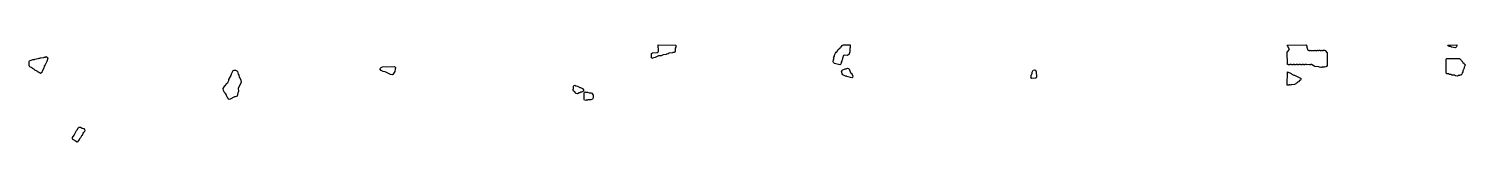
# Model space of a CAD drawing. Header units: millimetres. Extents: x 0 to 3073, y 0 to 207.
import ezdxf

# ---------------------------------------------------------------- set-up
doc = ezdxf.new("R2010")
doc.units = ezdxf.units.MM
doc.layers.add('C', color=7, linetype='Continuous')

msp = doc.modelspace()

# ---------------------------------------------------------------- linework, layer by layer
at = {"layer": 'C'}
for points in [[(1332.2, 179.7), (1332.2, 189.1), (1334.7, 190.9), (1344.7, 191.6), (1346.5, 192.7), (1347.2, 194.1), (1347.2, 200.4), (1346.4, 201.1), (1346.8, 207.4), (1384.5, 207), (1384.5, 202.6), (1383.1, 200.4), (1383.1, 194), (1382, 192.2), (1380.5, 191.4), (1377.7, 191.4), (1377, 190.7), (1369.8, 190), (1367.7, 188.6), (1364.1, 187.9), (1363.4, 187.2), (1356.9, 186.4), (1352.6, 184.3), (1346.9, 184.3), (1339.8, 180.7), (1334.1, 179.3), (1333.3, 178.5), (1332.2, 179.7)], [(1724, 167.9), (1721.5, 169.7), (1720.7, 171.2), (1721.5, 176.2), (1722.2, 176.9), (1722.2, 179), (1721.4, 179.7), (1723.6, 183.4), (1723.6, 185.5), (1725.8, 189.8), (1727.6, 192.3), (1729.3, 193.4), (1730.8, 197), (1735.8, 201.2), (1736.8, 203), (1739, 203.8), (1740.4, 205.9), (1743.3, 207.4), (1757, 207.4), (1757.4, 201.1), (1756.7, 200.4), (1756.7, 191.9), (1755.9, 191.1), (1755.2, 187.5), (1751.2, 185), (1744.8, 185.7), (1743.1, 184.7), (1740.9, 179), (1740.9, 176.9), (1739.5, 174), (1739.5, 172.6), (1738.1, 170.4), (1738.1, 168.3), (1736.3, 165.7), (1734.8, 165), (1724, 167.9)], [(2761.5, 159.7), (2759.7, 160.7), (2751.2, 161.4), (2744, 165.7), (2742.7, 165.7), (2741.9, 165), (2740.4, 165), (2739.7, 165.7), (2734, 165), (2733.3, 165.7), (2729.8, 165.7), (2729.1, 165), (2727.6, 165), (2726.9, 165.7), (2724.1, 165.7), (2723.4, 165), (2721.2, 165), (2720.4, 165.7), (2716.9, 165.7), (2716.2, 165), (2714.7, 165), (2714, 165.7), (2711.2, 165.7), (2710.5, 165), (2708.3, 165), (2707.6, 165.7), (2704.8, 165.7), (2704.1, 165), (2701.9, 165), (2701.2, 165.7), (2697.7, 165.7), (2696.9, 165), (2694.7, 165), (2694, 165.7), (2692.5, 165.7), (2692.2, 191.9), (2697.1, 197.6), (2692.1, 207), (2732, 207.4), (2733.8, 204.8), (2733.8, 202.6), (2735.2, 200.5), (2735.9, 197), (2738.4, 195.2), (2740.4, 195.2), (2741.2, 196), (2741.9, 195.2), (2745.5, 195.2), (2746.2, 194.5), (2746.9, 195.2), (2750.4, 195.2), (2751.2, 196), (2751.9, 195.2), (2755.5, 195.2), (2756.9, 195.9), (2757.7, 195.2), (2759.7, 195.2), (2760.4, 195.9), (2761.9, 195.9), (2762.7, 195.2), (2765.5, 195.2), (2766.9, 195.9), (2767.7, 195.2), (2769, 195.2), (2769.7, 195.9), (2771.9, 195.9), (2773.4, 195.2), (2777.4, 190.5), (2777.4, 163.3), (2776.3, 161.5), (2773.3, 160), (2771.2, 160.7), (2770.5, 160), (2766.9, 160), (2766.2, 159.3), (2764.8, 160), (2764.1, 159.3), (2761.5, 159.7)], [(3043.3, 202.9), (3041.2, 204.3), (3038.3, 204.3), (3036.5, 205.4), (3035.7, 207), (3054.8, 207.4), (3055.2, 205.5), (3053.8, 202.5), (3051.9, 201.4), (3043.3, 202.9)], [(21.1, 149.3), (19, 150), (18.3, 151.5), (13.3, 153.6), (12.5, 155), (8.3, 157.2), (7.5, 158.6), (2.5, 160.7), (1.8, 162.2), (0.8, 162.5), (0, 164.1), (0.7, 164.8), (0.7, 171.9), (1.8, 173.8), (9, 176.6), (12.6, 176.6), (13.3, 177.3), (20.4, 178.1), (22.6, 179.5), (24.7, 179.5), (25.4, 180.2), (32.6, 180.9), (33.3, 181.6), (36.2, 181.6), (37.6, 182.4), (40.2, 180.5), (40.9, 179), (38.8, 171.9), (35.2, 164.7), (33.1, 161.9), (32.4, 157.6), (28.8, 151.1), (28.1, 148.3), (25.5, 146.4), (21.1, 149.3)], [(428.7, 91.1), (426.5, 92.5), (425.7, 94.7), (424.3, 96.1), (421.5, 103.3), (419.3, 104.7), (416.5, 110.4), (415.7, 114.1), (419.3, 119.8), (420.8, 120.5), (422.2, 124.1), (425.8, 127), (427.9, 131.2), (427.9, 133.4), (432.9, 141.9), (433.6, 145.5), (437.2, 152.7), (439, 153.8), (442.6, 153.8), (445.5, 152.3), (446.6, 150.5), (448.1, 144.8), (449.5, 142.6), (450.2, 138.4), (452.4, 135.5), (453.8, 131.9), (454.5, 126.9), (448.1, 115.4), (448.8, 108.3), (447.4, 105.4), (445.9, 98.3), (441.9, 96.4), (440.5, 96.4), (431.2, 91.4), (428.7, 91.1)], [(774, 144.3), (762.6, 150), (758.3, 150.7), (754, 152.9), (751.4, 156.2), (752.2, 157.7), (754, 159.5), (756.9, 160.9), (781.9, 161.6), (783.4, 160.9), (784.5, 159.1), (784.5, 156.9), (783.8, 156.1), (783.1, 150.4), (779.1, 144.3), (777.6, 143.6), (774, 144.3)], [(1750.4, 140), (1749.7, 140.7), (1747.6, 140.7), (1741.8, 143.6), (1740, 145.4), (1739.3, 149), (1738.6, 149.7), (1740, 153.4), (1746.9, 156.6), (1749, 156.6), (1751.2, 158.1), (1754.1, 157.3), (1758.8, 147), (1760.2, 146.3), (1761.6, 144.1), (1763.1, 140.5), (1762, 137.9), (1760.5, 137.1), (1750.4, 140)], [(2145.8, 135.4), (2144.3, 136.1), (2143.6, 137.6), (2144.3, 138.4), (2144.3, 141.9), (2146.5, 146.9), (2146.5, 149.1), (2149, 153.8), (2151.9, 154.5), (2153.8, 153.4), (2155.2, 149.8), (2155.9, 139), (2154.8, 137.2), (2153.4, 136.4), (2145.8, 135.4)], [(3051.9, 141.4), (3049.7, 142.9), (3044.7, 142.9), (3042.6, 144.3), (3039, 144.3), (3036.9, 145.7), (3033.3, 145.7), (3032.2, 146.9), (3032.2, 176.9), (3033.3, 178.1), (3038.3, 178.1), (3039.8, 178.8), (3040.5, 178.1), (3044, 178.1), (3045.5, 178.8), (3046.2, 178.1), (3050.5, 178.1), (3051.9, 178.8), (3052.7, 178.1), (3056.2, 178.1), (3057.6, 178.8), (3058.4, 178.1), (3060.5, 178.1), (3065.2, 174.1), (3065.6, 173), (3066.6, 172.7), (3068.1, 169.8), (3070.9, 167.7), (3071.3, 166.6), (3072.3, 166.3), (3073.1, 164), (3070.9, 159.7), (3070.9, 157.6), (3068.1, 151.9), (3068.1, 149.7), (3066.6, 147.6), (3065.9, 144.7), (3063.4, 142.9), (3061.2, 142.9), (3060.5, 142.2), (3058.4, 142.2), (3056.2, 140.7), (3051.9, 141.4)], [(2692.2, 121.8), (2692.5, 150.3), (2700.5, 146.6), (2702, 145.2), (2706.2, 143.1), (2707.6, 143.1), (2720.5, 136.6), (2721.7, 134.8), (2720.6, 132.2), (2718.4, 131.5), (2716.3, 128.6), (2714.1, 127.9), (2713.4, 126.5), (2711.3, 125.7), (2710.6, 124.3), (2707.6, 122.9), (2700.5, 122.2), (2699.8, 121.4), (2698.3, 122.2), (2696.2, 122.2), (2695.5, 121.4), (2692.2, 121.8)], [(1171.1, 103.6), (1167.6, 107.9), (1165.8, 109), (1165, 110.4), (1165, 112.7), (1165.7, 113.4), (1165.7, 119.1), (1166.8, 120.9), (1168.3, 121.7), (1170.5, 120.2), (1174.1, 119.5), (1179.1, 116.6), (1180.5, 116.6), (1184.8, 114.5), (1186.7, 111.2), (1186.7, 109.7), (1185.5, 107.9), (1182.6, 106.4), (1181.2, 106.4), (1179.1, 105), (1177.6, 105), (1174.1, 102.9), (1171.1, 103.6)], [(1188.6, 89.7), (1187.9, 91.2), (1187.9, 104.8), (1188.6, 106.3), (1190.5, 107.4), (1191.2, 106.6), (1195.5, 106.6), (1199.1, 105.2), (1203.4, 105.2), (1204.8, 104.5), (1207.4, 99.8), (1207.4, 94.7), (1205.9, 91.8), (1202.6, 90), (1196.2, 90), (1195.5, 89.3), (1192.7, 89.3), (1191.9, 88.6), (1188.6, 89.7)], [(99.7, 1.5), (98.3, 3.6), (94.3, 5.4), (93.6, 6.9), (93.6, 9.8), (97.2, 14.8), (102.2, 24.8), (104.3, 27), (105.8, 30.5), (107.6, 31.6), (110.5, 31.6), (114.1, 29.5), (117.7, 28.8), (119.5, 26.9), (120.2, 24), (118.8, 21.1), (116.6, 19.7), (114.5, 14), (113.1, 13.2), (110.9, 9), (108.8, 6.8), (107.3, 3.3), (105.9, 2.5), (104.8, 0.7), (103.3, 0), (99.7, 1.5)]]:
    msp.add_lwpolyline(points, close=True, dxfattribs=at)

doc.saveas('drawing.dxf')
